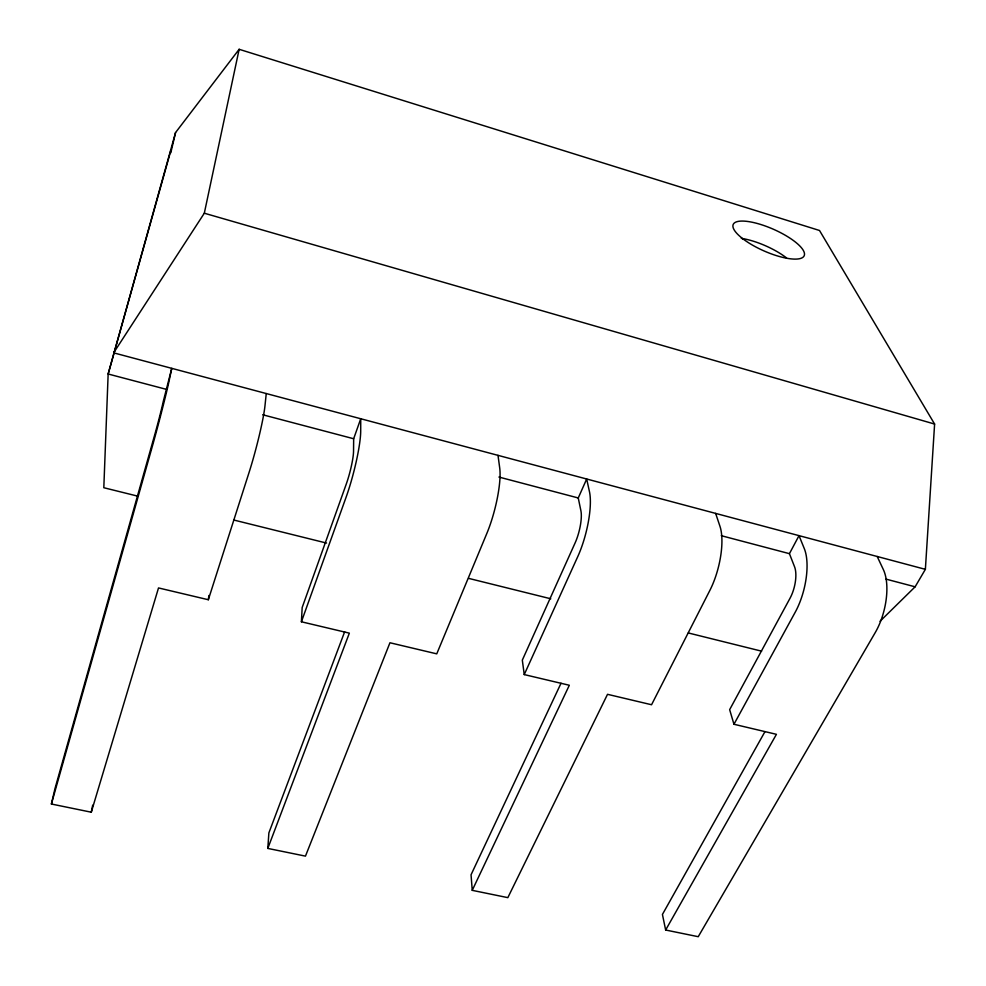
<?xml version="1.0" encoding="UTF-8"?>
<svg xmlns="http://www.w3.org/2000/svg" width="986" height="986" viewBox="0 0 986 986"><rect width="100%" height="100%" fill="white"/><g stroke="black" fill="none" stroke-linecap="round" stroke-linejoin="round"><path stroke-width="1.48" d="M301.408 621.784L346.024 497.412A48.61 7.05 -75.4 0 0 360.703 431.067L360.74 418.742L353.666 438.745L353.543 451.231A24.305 3.525 -75.4 0 1 346.259 484.089L302.172 607.536L301.408 621.784L349.352 633.148L267.81 848.416L305.463 856.131L389.951 642.761L436.749 653.854L486.862 533.377A47.698 10.982 -75.5 0 0 499.705 467.906L498.004 455.359M880.054 621.254L915.119 586.806L925.373 569.341L934.605 424.054L819.514 230.49L239.142 49.3L175.557 132.568L108.152 374.002L103.813 487.725L138.188 496.266M267.81 848.416L268.882 832.887L344.656 631.779M170.8 152.793L175.557 132.568M266.257 393.55L264.988 405.702A49.251 4.252 -75.3 0 1 249.014 472.627L208.329 599.735L158.512 587.939L91.279 812.205L51.395 804.021L54.994 788.553L154.716 434.826A24.933 0.69 -75.2 0 0 163.282 401.388L171.761 368.345L169.222 380.325A49.879 1.38 -75.2 0 1 151.918 447.829L51.395 804.021M208.329 599.735L208.909 595.495M91.279 812.205L92.696 805.168M925.373 569.341L113.636 352.84L204.312 213.21L239.142 49.3M171.071 149.736L108.152 374.002L165.882 389.224M524.244 674.584L522.321 660.127L575.097 542.953A23.553 6.717 -75.6 0 0 580.914 510.81L578.252 497.967L586.682 479.011L589.468 491.694A47.106 13.447 -75.6 0 1 577.771 556.597L524.244 674.584L569.329 685.258L472.245 890.346L507.839 897.642L607.524 694.317L651.561 704.743L709.895 590.343A46.243 16.91 -75.7 0 0 719.953 526.277L715.639 513.398M561.022 683.261L471.049 874.779L472.245 890.346M733.954 724.266L729.652 709.661L790.032 598.243A22.838 9.527 -75.8 0 0 794.556 566.777L789.429 553.664L799.017 535.644L804.305 548.635A45.689 19.067 -75.8 0 1 795.258 612.146L733.954 724.266L776.426 734.323L665.649 930.02L698.236 936.7L875.248 632.568A45.171 21.051 -75.9 0 0 883.357 569.588L877.195 556.498M764.889 731.785L662.432 914.441L665.649 930.02M233.867 520.041L326.551 543.076M468.572 578.363L550.792 598.785M688.327 632.963L761.586 651.167M262.707 414.761L353.666 438.745M498.916 477.051L578.252 497.967M721.296 535.694L789.429 553.664M886.069 579.139L915.119 586.806M204.312 213.21L934.605 424.054M741.299 238.353A38.54 12.128 23.8 0 1 786.508 257.901M743.136 238.994A38.75 11.807 23.8 0 0 803.196 257.063A38.75 11.807 23.8 0 0 759.861 224.216A38.75 11.807 23.8 0 0 743.136 238.994"/></g></svg>
